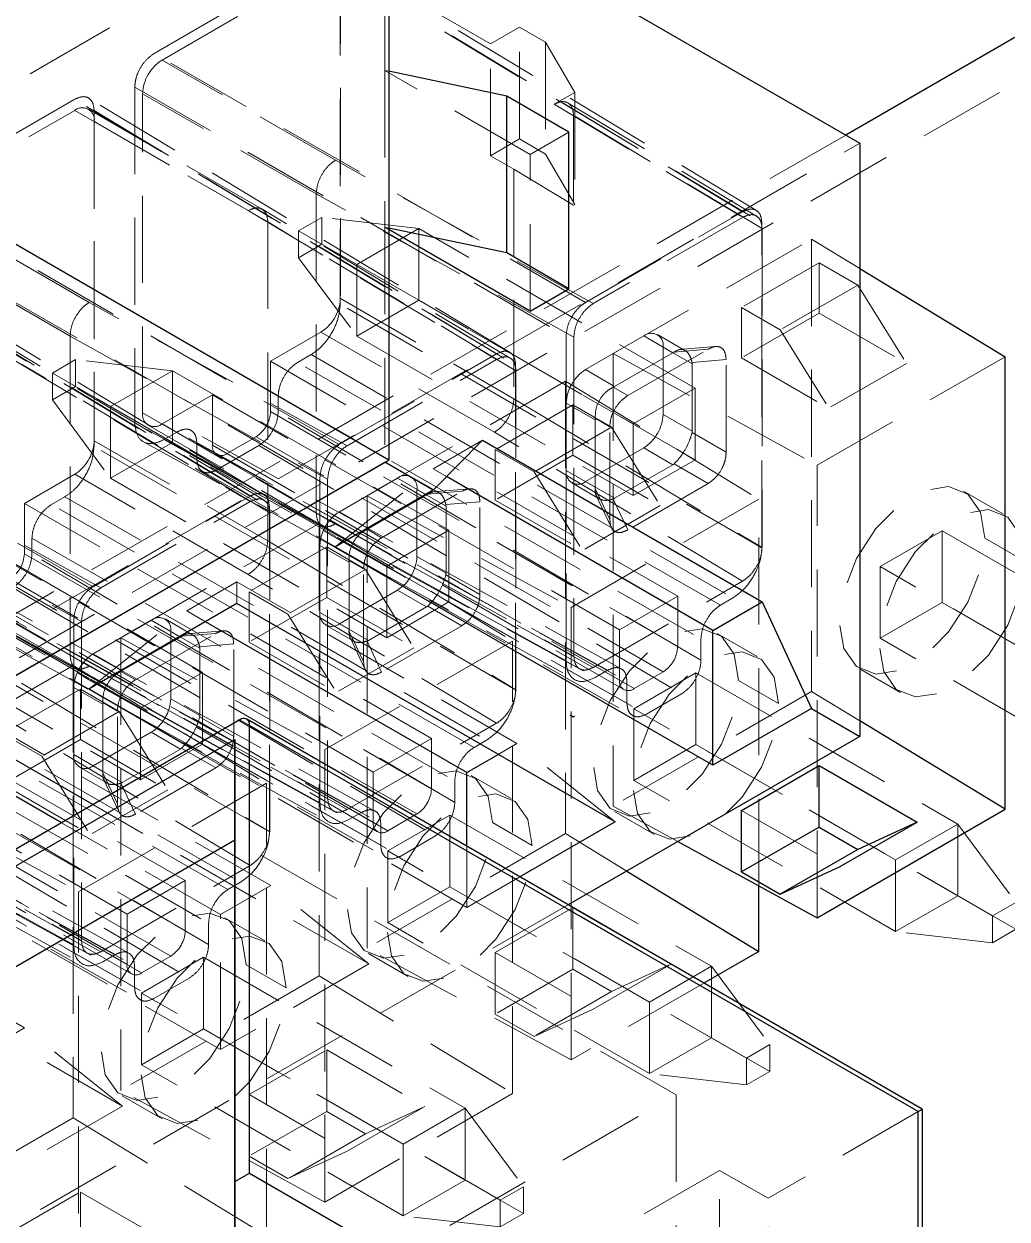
# Model space of a CAD drawing. Header units: millimetres. Extents: x 0 to 841, y 0 to 2287.
# Drawn here: x 606.45 to 620.8, y 270.47 to 287.9 of the extents above; entities that cross this region are included whole.
import ezdxf

# ---------------------------------------------------------------- set-up
doc = ezdxf.new("R2010")
doc.units = ezdxf.units.MM
doc.header["$PDSIZE"] = -1
doc.linetypes.add('HIDDEN', pattern=[1.905, 1.27, -0.635])

msp = doc.modelspace()

# ---------------------------------------------------------------- linework, layer by layer
at = {"color": 7, "linetype": 'Continuous', "lineweight": 25}
for p, q in [((630.005, 292.949), (618.441, 286.282)), ((611.775, 290.197), (611.775, 281.541)), ((611.775, 290.13), (618.647, 286.163)), ((611.775, 281.541), (598.199, 289.379)), ((613.496, 286.85), (611.775, 287.212)), ((613.496, 284.564), (613.496, 286.85)), ((614.404, 286.326), (613.496, 286.85)), ((614.404, 284.039), (614.404, 286.326)), ((618.647, 286.163), (618.647, 277.508)), ((613.496, 284.564), (611.775, 284.925)), ((613.839, 283.713), (611.775, 284.904)), ((614.404, 284.039), (613.496, 284.564)), ((618.647, 284.337), (620.766, 283.046)), ((613.839, 283.713), (614.404, 284.039)), ((620.766, 276.445), (620.766, 283.046)), ((613.14, 281.83), (612.424, 281.1)), ((613.14, 281.83), (617.224, 279.472)), ((596.642, 272.805), (611.717, 281.508)), ((596.7, 272.839), (611.775, 281.541)), ((612.424, 281.1), (611.717, 281.508)), ((616.504, 279.056), (612.619, 281.299)), ((612.424, 281.1), (610.989, 280.271)), ((616.504, 277.087), (610.989, 280.271)), ((609.56, 279.446), (607.397, 278.197)), ((615.076, 276.262), (609.56, 279.446)), ((616.504, 279.056), (617.224, 279.472)), ((617.224, 279.472), (617.94, 277.916)), ((612.912, 276.983), (609.102, 279.182)), ((616.504, 277.087), (616.504, 279.056)), ((608.886, 277.338), (607.397, 278.197)), ((619.559, 272.07), (609.702, 277.76)), ((617.94, 277.916), (616.504, 277.087)), ((617.94, 277.916), (618.647, 277.508)), ((609.602, 277.751), (599.221, 271.758)), ((609.743, 271.137), (609.743, 277.669)), ((619.501, 272.036), (609.743, 277.669)), ((620.766, 276.445), (618.647, 277.736)), ((599.292, 271.554), (609.531, 277.465)), ((609.531, 277.465), (609.531, 271.014)), ((609.531, 275.995), (609.531, 277.465)), ((618.647, 277.508), (614.393, 275.052)), ((607.458, 276.513), (605.968, 277.373)), ((612.912, 276.983), (613.37, 277.247)), ((607, 276.248), (605.51, 277.108)), ((616.921, 276.43), (618.053, 277.083)), ((618.053, 277.083), (619.483, 276.258)), ((618.053, 276.185), (618.053, 277.083)), ((612.912, 275.907), (612.912, 276.983)), ((616.921, 275.532), (616.921, 276.43)), ((618.026, 274.864), (620.766, 276.445)), ((615.076, 276.262), (613.686, 275.46)), ((618.351, 275.605), (619.483, 276.258)), ((619.483, 276.258), (618.619, 275.858)), ((618.053, 276.185), (616.921, 275.532)), ((618.053, 276.185), (618.619, 275.858)), ((609.531, 275.995), (600.565, 270.819)), ((609.531, 270.279), (609.531, 275.995)), ((615.994, 275.976), (618.026, 274.864)), ((618.619, 275.858), (617.487, 275.205)), ((615.247, 275.545), (617.174, 274.372)), ((616.921, 275.532), (617.487, 275.205)), ((617.487, 275.205), (618.351, 275.605)), ((617.174, 274.372), (617.174, 275.33)), ((617.174, 274.372), (616.373, 273.909)), ((619.501, 263.475), (619.501, 272.036)), ((619.56, 263.509), (619.56, 272.068)), ((609.531, 271.014), (609.743, 271.137)), ((609.743, 271.137), (613.137, 269.177)), ((609.531, 271.014), (609.531, 270.279))]:
    msp.add_line(p, q, dxfattribs=at)
at = {"color": 7, "linetype": 'HIDDEN', "lineweight": 18}
for p, q in [((630.586, 292.613), (601.892, 276.068)), ((596.642, 281.46), (611.717, 290.163)), ((596.7, 281.494), (611.775, 290.197)), ((611.717, 287.224), (611.717, 290.163)), ((608.351, 287.472), (610.784, 288.876)), ((608.466, 287.375), (611.068, 288.877)), ((616.936, 285.162), (610.784, 288.876)), ((617.138, 285.18), (610.986, 288.895)), ((613.26, 287.612), (611.068, 288.877)), ((611.068, 288.877), (611.068, 283.934)), ((611.067, 288.713), (611.067, 283.814)), ((611.067, 288.713), (617.218, 284.999)), ((613.26, 287.612), (613.684, 287.857)), ((613.684, 286.224), (613.684, 287.857)), ((613.684, 287.857), (614.063, 287.638)), ((613.26, 285.979), (613.26, 287.612)), ((614.063, 287.638), (614.063, 286.005)), ((614.487, 286.903), (614.063, 287.638)), ((614.645, 283.839), (608.351, 287.472)), ((610.996, 285.914), (608.466, 287.375)), ((613.839, 285.999), (611.717, 287.224)), ((611.717, 287.224), (611.717, 284.937)), ((611.775, 287.212), (611.717, 287.224)), ((608.069, 286.982), (608.069, 282.083)), ((608.069, 286.982), (614.362, 283.349)), ((608.183, 282.22), (608.183, 286.885)), ((610.716, 285.423), (608.183, 286.885)), ((614.188, 286.73), (614.487, 286.903)), ((614.487, 286.903), (614.487, 285.27)), ((607.192, 286.803), (604.759, 285.399)), ((613.344, 283.088), (607.192, 286.803)), ((609.926, 285.198), (607.393, 286.66)), ((613.546, 283.107), (607.394, 286.821)), ((614.188, 286.73), (616.938, 285.081)), ((617.14, 285.1), (614.39, 286.749)), ((604.874, 285.301), (607.193, 286.64)), ((607.193, 286.64), (609.723, 285.18)), ((607.475, 286.639), (607.475, 281.74)), ((607.475, 286.639), (613.626, 282.925)), ((607.476, 286.477), (610.009, 285.015)), ((607.476, 286.477), (607.476, 281.799)), ((614.471, 286.567), (614.471, 285.26)), ((617.221, 284.918), (614.471, 286.567)), ((613.839, 285.999), (614.404, 286.326)), ((618.441, 286.282), (601.31, 276.404)), ((603.571, 277.46), (618.647, 286.163)), ((613.26, 285.979), (613.684, 286.224)), ((614.063, 286.005), (613.684, 286.224)), ((613.601, 285.782), (613.26, 285.979)), ((613.839, 283.713), (613.839, 285.999)), ((614.487, 285.27), (614.063, 286.005)), ((614.758, 283.823), (610.996, 285.914)), ((613.601, 285.782), (613.601, 282.434)), ((614.471, 285.26), (613.601, 285.782)), ((611.052, 281.765), (604.759, 285.399)), ((607.404, 283.841), (604.874, 285.301)), ((610.716, 285.423), (610.716, 280.769)), ((614.475, 283.333), (610.716, 285.423)), ((614.471, 285.26), (614.487, 285.27)), ((609.723, 285.18), (613.346, 283.008)), ((613.548, 283.026), (609.925, 285.198)), ((614.645, 283.839), (616.936, 285.162)), ((616.938, 285.081), (614.758, 283.823)), ((604.476, 284.909), (610.77, 281.276)), ((610.009, 285.015), (610.009, 280.361)), ((613.629, 282.844), (610.009, 285.015)), ((610.459, 284.884), (610.798, 285.08)), ((610.798, 285.08), (610.798, 284.688)), ((612.212, 284.916), (610.798, 285.08)), ((612.212, 284.916), (611.307, 284.394)), ((611.717, 284.937), (611.717, 281.508)), ((611.775, 284.904), (611.717, 284.937)), ((611.775, 284.925), (611.717, 284.937)), ((612.212, 283.871), (612.212, 284.916)), ((616.243, 282.59), (612.212, 284.916)), ((617.218, 284.999), (617.218, 284.998)), ((617.218, 282.631), (617.218, 284.999)), ((617.218, 282.63), (617.218, 284.998)), ((617.221, 284.918), (617.221, 280.264)), ((609.954, 281.033), (603.802, 284.748)), ((607.124, 283.349), (604.591, 284.811)), ((610.459, 284.492), (610.459, 284.884)), ((610.459, 284.884), (611.307, 284.394)), ((615.05, 283.093), (617.944, 284.764)), ((617.944, 284.764), (618.647, 284.337)), ((617.944, 284.764), (617.944, 278.164)), ((609.751, 281.014), (603.6, 284.729)), ((603.882, 284.566), (610.034, 280.851)), ((610.798, 284.688), (610.459, 284.492)), ((612.212, 283.871), (610.798, 284.688)), ((610.459, 284.492), (611.307, 283.349)), ((611.307, 284.394), (615.338, 282.067)), ((611.307, 284.394), (611.307, 283.349)), ((618.053, 284.419), (616.921, 283.766)), ((618.053, 284.419), (618.053, 283.684)), ((618.053, 284.419), (618.619, 284.092)), ((618.619, 284.092), (617.487, 283.439)), ((618.619, 284.092), (619.326, 282.949)), ((611.068, 283.896), (613.601, 282.434)), ((611.307, 283.349), (612.212, 283.871)), ((616.243, 281.545), (612.212, 283.871)), ((611.166, 281.749), (607.404, 283.841)), ((617.218, 280.262), (611.067, 283.814)), ((616.921, 283.766), (616.921, 283.031)), ((616.921, 283.766), (617.487, 283.439)), ((618.053, 283.684), (616.921, 283.031)), ((618.053, 283.684), (619.326, 282.949)), ((607.124, 283.349), (607.124, 278.695)), ((607.124, 283.349), (610.883, 281.26)), ((610.785, 283.406), (610.05, 282.982)), ((613.315, 281.946), (610.785, 283.406)), ((611.307, 283.349), (615.338, 281.022)), ((614.362, 278.613), (614.362, 283.349)), ((615.495, 283.35), (614.646, 282.86)), ((615.919, 283.105), (615.495, 283.35)), ((616.119, 283.125), (615.695, 283.37)), ((617.487, 283.439), (618.194, 282.296)), ((607.46, 279.692), (601.167, 283.325)), ((614.475, 283.333), (614.475, 278.679)), ((615.777, 282.207), (615.777, 283.186)), ((615.777, 283.186), (616.202, 282.942)), ((616.543, 283.195), (616.01, 283.151)), ((606.131, 283.106), (609.754, 280.934)), ((609.956, 280.953), (606.333, 283.125)), ((606.866, 282.81), (607.206, 283.006)), ((607.206, 283.006), (607.206, 282.614)), ((608.62, 282.843), (607.206, 283.006)), ((610.642, 283.079), (610.444, 282.965)), ((610.642, 283.079), (616.794, 279.528)), ((611.052, 281.765), (613.344, 283.088)), ((611.166, 281.749), (613.346, 283.008)), ((615.05, 283.093), (615.05, 276.493)), ((615.05, 283.093), (618.026, 281.464)), ((615.07, 282.615), (615.919, 283.105)), ((615.262, 282.481), (616.434, 283.157)), ((616.434, 283.157), (615.937, 283.116)), ((616.199, 282.965), (616.697, 283.006)), ((616.697, 281.653), (616.697, 283.006)), ((616.921, 283.031), (618.194, 282.296)), ((618.026, 281.464), (620.766, 283.046)), ((600.884, 282.835), (607.178, 279.202)), ((610.037, 280.771), (606.417, 282.941)), ((608.62, 282.843), (607.715, 282.32)), ((608.62, 281.798), (608.62, 282.843)), ((612.651, 280.516), (608.62, 282.843)), ((610.05, 282.982), (615.99, 279.553)), ((610.05, 282.982), (610.05, 282.247)), ((616.613, 279.423), (610.444, 282.965)), ((613.626, 278.189), (613.626, 282.925)), ((613.629, 282.844), (613.629, 278.19)), ((614.646, 282.86), (615.07, 282.615)), ((616.202, 281.962), (616.202, 282.942)), ((619.326, 282.949), (618.194, 282.296)), ((606.866, 282.418), (606.866, 282.81)), ((606.866, 282.81), (607.715, 282.32)), ((614.352, 282.691), (611.458, 281.02)), ((614.352, 282.691), (617.174, 280.972)), ((614.352, 282.691), (614.352, 276.09)), ((607.206, 282.614), (606.866, 282.418)), ((608.62, 281.798), (607.206, 282.614)), ((608.466, 282.067), (609.201, 282.492)), ((609.201, 282.492), (615.141, 279.063)), ((609.201, 282.492), (609.201, 281.757)), ((610.162, 282.475), (610.162, 282.243)), ((610.162, 282.475), (616.33, 278.933)), ((615.049, 282.604), (615.262, 282.481)), ((615.338, 282.067), (616.243, 282.59)), ((616.243, 282.59), (616.243, 281.545)), ((617.218, 280.262), (617.218, 282.63)), ((606.866, 282.418), (607.715, 281.275)), ((607.715, 282.32), (611.745, 279.994)), ((607.715, 282.32), (607.715, 281.275)), ((614.461, 282.345), (613.329, 281.692)), ((613.601, 282.434), (617.221, 280.264)), ((614.787, 282.125), (614.363, 282.37)), ((614.363, 282.37), (614.363, 281.39)), ((614.461, 282.345), (614.461, 281.61)), ((614.461, 282.345), (615.026, 282.019)), ((608.183, 282.231), (610.716, 280.769)), ((610.05, 282.247), (615.99, 278.818)), ((616.33, 278.619), (610.162, 282.243)), ((615, 282.026), (614.786, 282.149)), ((614.787, 281.145), (614.787, 282.125)), ((616.202, 281.962), (615.777, 282.207)), ((614.362, 278.613), (608.069, 282.083)), ((608.266, 282.048), (610.799, 280.586)), ((610.996, 280.607), (608.466, 282.067)), ((608.493, 281.838), (608.691, 281.952)), ((614.968, 278.473), (608.691, 281.952)), ((615.166, 278.494), (608.889, 281.973)), ((616.938, 279.774), (613.315, 281.946)), ((615.026, 282.019), (613.895, 281.366)), ((615, 280.673), (615, 282.026)), ((615.026, 282.019), (615.734, 280.876)), ((615.338, 281.022), (615.338, 282.067)), ((607.476, 281.823), (610.009, 280.361)), ((607.715, 281.275), (608.62, 281.798)), ((608.196, 281.806), (614.489, 278.337)), ((608.493, 281.838), (614.786, 278.368)), ((612.651, 279.471), (608.62, 281.798)), ((608.974, 281.789), (608.974, 281.557)), ((608.974, 281.789), (615.25, 278.31)), ((609.838, 281.88), (609.413, 281.635)), ((615.777, 278.451), (609.838, 281.88)), ((612.42, 281.414), (613.14, 281.83)), ((616.697, 281.653), (616.199, 281.94)), ((607.574, 279.676), (603.812, 281.767)), ((613.626, 278.189), (607.475, 281.74)), ((609.201, 281.757), (615.141, 278.328)), ((609.256, 281.394), (609.879, 281.753)), ((609.263, 281.62), (615.203, 278.191)), ((615.353, 278.206), (609.413, 281.635)), ((609.879, 281.753), (616.047, 278.13)), ((613.329, 281.692), (613.329, 280.957)), ((613.329, 281.692), (613.895, 281.366)), ((614.461, 281.61), (613.329, 280.957)), ((614.461, 281.61), (615.734, 280.876)), ((614.646, 281.227), (615.495, 281.717)), ((615.495, 281.717), (615.919, 281.472)), ((615.25, 277.996), (608.974, 281.557)), ((615.919, 281.472), (615.07, 280.982)), ((615.338, 281.022), (616.243, 281.545)), ((615.937, 281.485), (616.434, 281.198)), ((618.026, 274.864), (618.026, 281.464)), ((603.532, 281.276), (607.291, 279.186)), ((607.193, 281.333), (606.458, 280.908)), ((609.723, 279.872), (607.193, 281.333)), ((607.715, 281.275), (611.745, 278.948)), ((609.057, 281.374), (615.334, 277.813)), ((609.256, 281.394), (615.533, 277.833)), ((610.77, 276.54), (610.77, 281.276)), ((610.883, 281.26), (610.883, 276.605)), ((610.989, 280.271), (612.42, 281.414)), ((611.902, 281.276), (611.054, 280.786)), ((612.327, 281.031), (611.902, 281.276)), ((612.527, 281.051), (612.102, 281.296)), ((612.619, 281.299), (612.42, 281.414)), ((613.895, 281.366), (614.602, 280.222)), ((614.363, 281.39), (614.787, 281.145)), ((611.67, 280.407), (612.842, 281.084)), ((612.185, 280.133), (612.185, 281.113)), ((612.185, 281.113), (612.61, 280.868)), ((612.842, 281.084), (612.345, 281.043)), ((612.951, 281.122), (612.418, 281.078)), ((614.446, 281.207), (614.87, 280.962)), ((615.07, 280.982), (614.646, 281.227)), ((614.786, 281.124), (615, 280.673)), ((616.434, 281.198), (615.262, 280.521)), ((620.743, 280.749), (620.161, 281.085)), ((606.458, 280.908), (612.397, 277.479)), ((606.458, 280.908), (606.458, 280.173)), ((607.05, 281.005), (606.852, 280.891)), ((607.05, 281.005), (613.202, 277.454)), ((607.46, 279.692), (609.751, 281.014)), ((607.574, 279.676), (609.754, 280.934)), ((611.458, 281.02), (611.458, 274.419)), ((611.458, 281.02), (614.434, 279.391)), ((611.478, 280.541), (612.327, 281.031)), ((612.607, 280.891), (613.105, 280.932)), ((613.105, 279.579), (613.105, 280.932)), ((613.329, 280.957), (614.602, 280.222)), ((617.174, 280.972), (614.434, 279.391)), ((614.793, 281.043), (615.021, 280.559)), ((615.262, 280.521), (615.049, 280.972)), ((617.174, 275.33), (617.174, 280.972)), ((609.058, 278.442), (605.028, 280.769)), ((613.021, 277.349), (606.852, 280.891)), ((610.034, 276.115), (610.034, 280.851)), ((610.037, 280.771), (610.037, 276.116)), ((610.716, 280.769), (614.475, 278.679)), ((611.054, 280.786), (611.478, 280.541)), ((612.61, 279.888), (612.61, 280.868)), ((615.734, 280.876), (614.602, 280.222)), ((610.76, 280.617), (607.866, 278.946)), ((610.76, 280.617), (613.582, 278.899)), ((610.76, 280.617), (610.76, 274.016)), ((610.798, 280.586), (614.56, 278.495)), ((614.758, 278.516), (610.996, 280.607)), ((605.609, 280.418), (611.549, 276.989)), ((606.569, 280.401), (606.569, 280.169)), ((606.569, 280.401), (612.738, 276.859)), ((611.457, 280.53), (611.67, 280.407)), ((611.745, 279.994), (612.651, 280.516)), ((612.651, 280.516), (612.651, 279.471)), ((619.849, 280.508), (618.944, 279.985)), ((619.849, 280.508), (623.667, 278.304)), ((619.849, 279.463), (619.849, 280.508)), ((621.053, 280.063), (620.471, 280.399)), ((604.123, 280.247), (608.153, 277.92)), ((610.869, 280.272), (609.737, 279.618)), ((610.009, 280.361), (613.629, 278.19)), ((611.195, 280.051), (610.771, 280.296)), ((610.771, 280.296), (610.771, 279.317)), ((610.869, 280.272), (610.869, 279.537)), ((610.869, 280.272), (611.434, 279.945)), ((604.591, 280.157), (607.124, 278.695)), ((606.458, 280.173), (612.397, 276.744)), ((612.738, 276.546), (606.569, 280.169)), ((611.407, 279.952), (611.194, 280.075)), ((611.195, 279.072), (611.195, 280.051)), ((612.61, 279.888), (612.185, 280.133)), ((610.77, 276.54), (604.476, 280.009)), ((604.674, 279.974), (607.207, 278.512)), ((607.404, 278.533), (604.874, 279.994)), ((611.376, 276.399), (605.099, 279.879)), ((611.573, 276.42), (605.297, 279.9)), ((613.346, 277.7), (609.723, 279.872)), ((611.434, 279.945), (610.303, 279.292)), ((611.407, 278.599), (611.407, 279.952)), ((611.434, 279.945), (612.141, 278.802)), ((611.745, 278.948), (611.745, 279.994)), ((613.105, 279.579), (612.607, 279.866)), ((618.944, 279.985), (618.944, 278.94)), ((622.762, 277.781), (618.944, 279.985)), ((604.604, 279.733), (610.897, 276.263)), ((604.901, 279.764), (611.194, 276.295)), ((609.058, 277.397), (605.028, 279.724)), ((605.382, 279.715), (611.658, 276.236)), ((605.609, 279.683), (611.549, 276.255)), ((612.185, 276.377), (606.246, 279.806)), ((606.287, 279.679), (612.455, 276.056)), ((608.828, 279.341), (609.56, 279.764)), ((609.56, 279.446), (609.56, 279.764)), ((613.645, 277.406), (609.56, 279.764)), ((614.758, 278.516), (616.938, 279.774)), ((610.034, 276.115), (603.882, 279.666)), ((605.671, 279.546), (611.611, 276.117)), ((611.761, 276.132), (605.821, 279.561)), ((609.737, 279.618), (609.737, 278.884)), ((609.737, 279.618), (610.303, 279.292)), ((610.869, 279.537), (609.737, 278.884)), ((610.869, 279.537), (612.141, 278.802)), ((611.054, 279.153), (611.902, 279.643)), ((611.902, 279.643), (612.327, 279.398)), ((615.99, 279.553), (615.141, 279.063)), ((615.99, 278.818), (615.99, 279.553)), ((616.794, 279.528), (616.613, 279.423)), ((611.658, 275.923), (605.382, 279.484)), ((607.397, 278.197), (608.828, 279.341)), ((609.102, 279.182), (608.828, 279.341)), ((612.327, 279.398), (611.478, 278.908)), ((611.745, 278.948), (612.651, 279.471)), ((612.345, 279.411), (612.842, 279.124)), ((614.434, 272.79), (614.434, 279.391)), ((619.849, 279.463), (618.944, 278.94)), ((619.849, 279.463), (623.667, 277.258)), ((604.123, 279.201), (608.153, 276.875)), ((605.465, 279.3), (611.742, 275.739)), ((605.664, 279.32), (611.941, 275.759)), ((607.178, 274.466), (607.178, 279.202)), ((607.291, 279.186), (607.291, 274.532)), ((608.31, 279.202), (607.462, 278.713)), ((608.735, 278.958), (608.31, 279.202)), ((608.935, 278.977), (608.51, 279.222)), ((610.303, 279.292), (611.01, 278.149)), ((610.771, 279.317), (611.195, 279.072)), ((611.478, 278.908), (611.054, 279.153)), ((608.078, 278.334), (609.25, 279.01)), ((608.593, 278.059), (608.593, 279.039)), ((608.593, 279.039), (609.017, 278.794)), ((609.25, 279.01), (608.752, 278.969)), ((609.359, 279.048), (608.826, 279.004)), ((610.854, 279.133), (611.278, 278.888)), ((611.194, 279.05), (611.407, 278.599)), ((612.842, 279.124), (611.67, 278.448)), ((615.141, 278.328), (615.141, 279.063)), ((617.15, 278.676), (616.568, 279.012)), ((602.866, 278.835), (608.805, 275.406)), ((609.428, 275.275), (603.26, 278.817)), ((603.458, 278.932), (609.61, 275.38)), ((607.866, 278.946), (607.866, 272.345)), ((607.866, 278.946), (610.842, 277.317)), ((607.886, 278.468), (608.735, 278.958)), ((609.015, 278.817), (609.512, 278.858)), ((609.512, 277.505), (609.512, 278.858)), ((609.737, 278.884), (611.01, 278.149)), ((613.582, 278.899), (610.842, 277.317)), ((611.201, 278.969), (611.429, 278.486)), ((611.67, 278.448), (611.457, 278.899)), ((613.582, 272.298), (613.582, 278.899)), ((616.33, 278.619), (616.33, 278.933)), ((622.762, 276.736), (618.944, 278.94)), ((607.124, 278.695), (610.883, 276.605)), ((607.462, 278.713), (607.886, 278.468)), ((609.017, 277.814), (609.017, 278.794)), ((612.141, 278.802), (611.01, 278.149)), ((607.168, 278.543), (604.274, 276.872)), ((607.168, 278.543), (609.99, 276.825)), ((607.168, 278.543), (607.168, 271.943)), ((607.206, 278.512), (610.968, 276.421)), ((611.166, 276.442), (607.404, 278.533)), ((607.865, 278.457), (608.078, 278.334)), ((614.786, 278.368), (614.968, 278.473)), ((618.661, 278.487), (619.243, 278.151)), ((602.017, 278.345), (607.957, 274.916)), ((602.977, 278.327), (609.146, 274.786)), ((606.417, 278.287), (610.037, 276.116)), ((608.153, 277.92), (609.058, 278.442)), ((609.058, 278.442), (609.058, 277.397)), ((615.25, 277.996), (615.25, 278.31)), ((616.257, 278.434), (615.352, 277.912)), ((615.353, 278.206), (615.777, 278.451)), ((616.257, 278.434), (620.075, 276.23)), ((616.257, 277.389), (616.257, 278.434)), ((617.461, 277.989), (616.879, 278.325)), ((607.277, 278.198), (606.145, 277.545)), ((607.603, 277.978), (607.179, 278.223)), ((607.179, 278.223), (607.179, 277.243)), ((607.277, 278.198), (607.277, 277.463)), ((607.277, 278.198), (607.842, 277.871)), ((617.944, 278.164), (615.05, 276.493)), ((615.533, 277.833), (616.047, 278.13)), ((618.647, 277.736), (617.944, 278.164)), ((607.178, 274.466), (600.884, 277.936)), ((602.866, 278.1), (608.805, 274.671)), ((609.146, 274.472), (602.977, 278.096)), ((607.815, 277.879), (607.602, 278.002)), ((607.603, 276.998), (607.603, 277.978)), ((609.017, 277.814), (608.593, 278.059)), ((607.783, 274.326), (601.507, 277.805)), ((607.981, 274.347), (601.705, 277.826)), ((609.754, 275.626), (606.131, 277.798)), ((607.842, 277.871), (606.711, 277.218)), ((607.815, 276.526), (607.815, 277.879)), ((607.842, 277.871), (608.549, 276.728)), ((608.153, 276.875), (608.153, 277.92)), ((609.512, 277.505), (609.015, 277.792)), ((615.352, 277.912), (615.352, 276.867)), ((619.17, 275.707), (615.352, 277.912)), ((601.012, 277.659), (607.305, 274.189)), ((601.309, 277.691), (607.602, 274.221)), ((601.789, 277.642), (608.066, 274.162)), ((602.017, 277.61), (607.957, 274.181)), ((608.593, 274.303), (602.654, 277.732)), ((602.695, 277.606), (608.863, 273.982)), ((610.053, 275.332), (605.968, 277.69)), ((609.602, 277.751), (619.501, 272.036)), ((611.166, 276.442), (613.346, 277.7)), ((608.066, 273.849), (601.789, 277.41)), ((602.079, 277.472), (608.019, 274.044)), ((608.169, 274.058), (602.229, 277.487)), ((606.145, 277.545), (606.711, 277.218)), ((607.277, 277.463), (606.145, 276.81)), ((607.277, 277.463), (608.549, 276.728)), ((607.462, 277.08), (608.31, 277.569)), ((608.31, 277.569), (608.735, 277.324)), ((612.397, 277.479), (611.549, 276.989)), ((612.397, 276.744), (612.397, 277.479)), ((613.202, 277.454), (613.021, 277.349)), ((602.072, 277.247), (608.349, 273.686)), ((607.179, 277.243), (607.603, 276.998)), ((608.735, 277.324), (607.886, 276.835)), ((608.153, 276.875), (609.058, 277.397)), ((608.752, 277.338), (609.25, 277.05)), ((612.912, 275.013), (608.886, 277.338)), ((610.842, 270.716), (610.842, 277.317)), ((613.37, 277.247), (613.645, 277.406)), ((615.076, 276.262), (613.645, 277.406)), ((616.257, 277.389), (615.352, 276.867)), ((616.257, 277.389), (620.075, 275.185)), ((601.873, 277.226), (608.15, 273.665)), ((606.711, 277.218), (607.418, 276.075)), ((607.262, 277.06), (607.686, 276.815)), ((607.886, 276.835), (607.462, 277.08)), ((607.602, 276.977), (607.815, 276.526)), ((607.609, 276.896), (607.837, 276.412)), ((609.25, 277.05), (608.078, 276.374)), ((611.549, 276.255), (611.549, 276.989)), ((613.558, 276.602), (612.976, 276.938)), ((604.274, 276.872), (607.25, 275.243)), ((606.145, 276.81), (607.418, 276.075)), ((607.25, 275.243), (609.99, 276.825)), ((608.549, 276.728), (607.418, 276.075)), ((608.078, 276.374), (607.865, 276.825)), ((609.99, 270.224), (609.99, 276.825)), ((612.738, 276.546), (612.738, 276.859)), ((619.17, 274.662), (615.352, 276.867)), ((603.532, 276.621), (607.291, 274.532)), ((603.614, 276.439), (607.376, 274.347)), ((607.574, 274.368), (603.812, 276.46)), ((611.484, 274.189), (607.458, 276.513)), ((611.194, 276.295), (611.376, 276.399)), ((611.761, 276.132), (612.185, 276.377)), ((615.05, 276.493), (615.994, 275.976)), ((615.069, 276.414), (615.651, 276.078)), ((616.921, 276.43), (618.351, 275.605)), ((609.32, 274.909), (607, 276.248)), ((611.658, 275.923), (611.658, 276.236)), ((612.665, 276.361), (611.76, 275.838)), ((612.665, 276.361), (616.483, 274.156)), ((612.665, 275.315), (612.665, 276.361)), ((613.869, 275.915), (613.287, 276.251)), ((620.075, 276.23), (619.17, 275.707)), ((620.075, 275.185), (620.075, 276.23)), ((620.075, 276.23), (620.924, 275.087)), ((614.352, 276.09), (611.458, 274.419)), ((611.941, 275.759), (612.455, 276.056)), ((614.352, 276.09), (615.247, 275.545)), ((615.966, 272.28), (609.531, 275.995)), ((612.912, 275.013), (612.912, 275.907)), ((611.76, 275.838), (611.76, 274.793)), ((615.578, 273.634), (611.76, 275.838)), ((620.584, 274.891), (619.17, 275.707)), ((619.17, 275.707), (619.17, 274.662)), ((606.461, 273.258), (602.376, 275.616)), ((607.574, 274.368), (609.754, 275.626)), ((608.805, 275.406), (607.957, 274.916)), ((608.805, 274.671), (608.805, 275.406)), ((609.32, 274.909), (610.053, 275.332)), ((609.61, 275.38), (609.428, 275.275)), ((611.484, 274.189), (610.053, 275.332)), ((613.686, 275.46), (612.912, 275.013)), ((609.32, 272.94), (605.294, 275.264)), ((607.25, 268.643), (607.25, 275.243)), ((612.665, 275.315), (611.76, 274.793)), ((612.665, 275.315), (616.483, 273.111)), ((619.17, 274.662), (620.075, 275.185)), ((620.075, 275.185), (620.924, 274.695)), ((614.393, 275.052), (603.571, 268.805)), ((613.329, 274.356), (614.461, 275.01)), ((614.461, 275.01), (615.891, 274.184)), ((614.461, 274.111), (614.461, 275.01)), ((620.584, 274.891), (620.924, 275.087)), ((607.957, 274.181), (607.957, 274.916)), ((609.32, 272.94), (609.32, 274.909)), ((609.966, 274.528), (609.384, 274.864)), ((620.584, 274.499), (620.584, 274.891)), ((609.146, 274.472), (609.146, 274.786)), ((615.578, 272.589), (611.76, 274.793)), ((620.584, 274.499), (619.17, 274.662)), ((620.924, 274.695), (620.584, 274.499)), ((607.892, 272.115), (603.866, 274.439)), ((607.602, 274.221), (607.783, 274.326)), ((609.073, 274.287), (608.168, 273.764)), ((608.169, 274.058), (608.593, 274.303)), ((609.073, 274.287), (612.891, 272.083)), ((609.073, 273.242), (609.073, 274.287)), ((614.434, 272.79), (611.458, 274.419)), ((611.477, 274.34), (612.058, 274.004)), ((613.329, 274.356), (614.759, 273.531)), ((613.329, 273.458), (613.329, 274.356)), ((608.066, 273.849), (608.066, 274.162)), ((611.484, 274.189), (609.32, 272.94)), ((610.277, 273.842), (609.695, 274.178)), ((614.461, 274.111), (613.329, 273.458)), ((614.461, 274.111), (615.026, 273.785)), ((614.759, 273.531), (615.891, 274.184)), ((615.891, 274.184), (615.026, 273.785)), ((616.483, 274.156), (615.578, 273.634)), ((616.483, 273.111), (616.483, 274.156)), ((616.483, 274.156), (617.332, 273.013)), ((610.76, 274.016), (607.866, 272.345)), ((608.349, 273.686), (608.863, 273.982)), ((610.76, 274.016), (613.582, 272.298)), ((608.168, 273.764), (608.168, 272.719)), ((611.986, 271.56), (608.168, 273.764)), ((615.026, 273.785), (613.895, 273.132)), ((616.373, 273.909), (614.434, 272.79)), ((616.992, 272.817), (615.578, 273.634)), ((615.578, 273.634), (615.578, 272.589)), ((613.329, 273.458), (613.895, 273.132)), ((613.895, 273.132), (614.759, 273.531)), ((605.728, 272.835), (606.461, 273.258)), ((607.892, 272.115), (606.461, 273.258)), ((609.073, 273.242), (608.168, 272.719)), ((609.073, 273.242), (612.891, 271.037)), ((615.578, 272.589), (616.483, 273.111)), ((616.483, 273.111), (617.332, 272.621)), ((609.737, 272.283), (610.869, 272.936)), ((610.869, 272.936), (612.299, 272.11)), ((610.869, 272.038), (610.869, 272.936)), ((616.992, 272.817), (617.332, 273.013)), ((617.332, 273.013), (617.332, 272.621)), ((611.986, 270.515), (608.168, 272.719)), ((616.992, 272.425), (616.992, 272.817)), ((616.992, 272.425), (615.578, 272.589)), ((617.332, 272.621), (616.992, 272.425)), ((610.842, 270.716), (607.866, 272.345)), ((607.884, 272.266), (608.466, 271.93)), ((609.737, 272.283), (611.167, 271.457)), ((609.737, 271.385), (609.737, 272.283)), ((613.582, 272.298), (610.842, 270.716)), ((611.015, 269.423), (615.966, 272.28)), ((615.966, 272.28), (615.966, 264.932)), ((607.892, 272.115), (605.728, 270.866)), ((610.869, 272.038), (609.737, 271.385)), ((610.869, 272.038), (611.434, 271.711)), ((611.167, 271.457), (612.299, 272.11)), ((612.299, 272.11), (611.434, 271.711)), ((612.891, 272.083), (611.986, 271.56)), ((612.891, 271.037), (612.891, 272.083)), ((612.891, 272.083), (613.74, 270.94)), ((619.501, 272.036), (617.309, 270.77)), ((619.501, 272.036), (619.501, 262.727)), ((607.168, 271.943), (604.274, 270.272)), ((607.168, 271.943), (609.99, 270.224)), ((611.434, 271.711), (610.303, 271.058)), ((613.4, 270.744), (611.986, 271.56)), ((611.986, 271.56), (611.986, 270.515)), ((609.737, 271.385), (610.303, 271.058)), ((610.303, 271.058), (611.167, 271.457)), ((616.602, 271.178), (614.198, 269.791)), ((616.602, 271.178), (617.309, 270.77)), ((616.602, 261.87), (616.602, 271.178)), ((611.986, 270.515), (612.891, 271.037)), ((612.891, 271.037), (613.74, 270.548)), ((606.145, 270.209), (607.277, 270.862)), ((607.277, 270.862), (608.706, 270.037)), ((607.277, 269.964), (607.277, 270.862)), ((613.4, 270.744), (613.74, 270.94)), ((613.74, 270.94), (613.74, 270.548)), ((613.4, 270.352), (613.4, 270.744)), ((617.309, 261.462), (617.309, 270.77)), ((613.4, 270.352), (611.986, 270.515)), ((613.74, 270.548), (613.4, 270.352))]:
    msp.add_line(p, q, dxfattribs=at)
at = {"color": 7, "linetype": 'Continuous'}
for q in [(614.422, 277.819), (614.485, 277.807)]:
    msp.add_line((614.464, 277.795), q, dxfattribs=at)
at = {"color": 7, "linetype": 'HIDDEN', "lineweight": 18, "flags": 128}
for points in [[(620.471, 280.399), (620.407, 280.781), (620.223, 281.043), (619.941, 281.153), (619.595, 281.099), (619.226, 280.886), (618.88, 280.541), (618.598, 280.105), (618.414, 279.63), (618.35, 279.174), (618.414, 278.792), (618.598, 278.53), (618.88, 278.419), (619.226, 278.474), (619.595, 278.686), (619.941, 279.032), (620.223, 279.468), (620.407, 279.943), (620.471, 280.399)], [(621.053, 280.063), (620.989, 280.445), (620.805, 280.707), (620.523, 280.817), (620.177, 280.763), (619.808, 280.55), (619.462, 280.205), (619.18, 279.769), (618.996, 279.294), (618.932, 278.838), (618.996, 278.456), (619.18, 278.194), (619.462, 278.084), (619.808, 278.138), (620.177, 278.351), (620.523, 278.696), (620.805, 279.132), (620.989, 279.607), (621.053, 280.063)], [(616.879, 278.325), (616.815, 278.707), (616.631, 278.969), (616.349, 279.08), (616.003, 279.025), (615.634, 278.813), (615.288, 278.467), (615.006, 278.031), (614.822, 277.556), (614.758, 277.1), (614.822, 276.718), (615.006, 276.456), (615.288, 276.346), (615.634, 276.4), (616.003, 276.613), (616.349, 276.958), (616.631, 277.394), (616.815, 277.869), (616.879, 278.325)], [(617.461, 277.989), (617.397, 278.371), (617.213, 278.633), (616.931, 278.744), (616.585, 278.689), (616.216, 278.477), (615.87, 278.131), (615.588, 277.695), (615.404, 277.22), (615.34, 276.764), (615.404, 276.382), (615.588, 276.12), (615.87, 276.01), (616.216, 276.064), (616.585, 276.277), (616.931, 276.622), (617.213, 277.059), (617.397, 277.533), (617.461, 277.989)], [(613.287, 276.251), (613.223, 276.633), (613.039, 276.895), (612.757, 277.006), (612.411, 276.952), (612.042, 276.739), (611.696, 276.394), (611.414, 275.957), (611.23, 275.483), (611.166, 275.027), (611.23, 274.645), (611.414, 274.383), (611.696, 274.272), (612.042, 274.326), (612.411, 274.539), (612.757, 274.884), (613.039, 275.321), (613.223, 275.795), (613.287, 276.251)], [(613.869, 275.915), (613.805, 276.297), (613.621, 276.559), (613.339, 276.67), (612.993, 276.616), (612.624, 276.403), (612.278, 276.058), (611.996, 275.621), (611.812, 275.147), (611.748, 274.691), (611.812, 274.309), (611.996, 274.047), (612.278, 273.936), (612.624, 273.991), (612.993, 274.203), (613.339, 274.549), (613.621, 274.985), (613.805, 275.46), (613.869, 275.915)], [(609.695, 274.178), (609.631, 274.56), (609.447, 274.822), (609.165, 274.932), (608.819, 274.878), (608.45, 274.665), (608.104, 274.32), (607.822, 273.884), (607.638, 273.409), (607.574, 272.953), (607.638, 272.571), (607.822, 272.309), (608.104, 272.198), (608.45, 272.253), (608.819, 272.465), (609.165, 272.811), (609.447, 273.247), (609.631, 273.722), (609.695, 274.178)], [(610.277, 273.842), (610.213, 274.224), (610.029, 274.486), (609.747, 274.596), (609.4, 274.542), (609.032, 274.329), (608.686, 273.984), (608.404, 273.548), (608.22, 273.073), (608.156, 272.617), (608.22, 272.235), (608.404, 271.973), (608.686, 271.863), (609.032, 271.917), (609.4, 272.13), (609.747, 272.475), (610.029, 272.911), (610.213, 273.386), (610.277, 273.842)]]:
    msp.add_lwpolyline(points, dxfattribs=at)
at = {"color": 7, "linetype": 'HIDDEN', "lineweight": 18}
for centre, radius, start, end in [((608.797, 286.857), 0.615, 122.6055, 177.3945), ((607.304, 286.505), 0.175, 350.786, 129.2033), ((610.465, 283.916), 0.602, 302.1951, 1.5844), ((615.605, 283.214), 0.175, 350.786, 129.2033), ((614.977, 282.342), 0.615, 122.6055, 177.3945), ((608.355, 282.201), 0.173, 173.5469, 309.62), ((609.589, 282.268), 0.461, 302.6055, 357.3945), ((615.163, 282.235), 0.615, 302.6055, 357.3945), ((606.857, 281.854), 0.621, 302.7744, 354.8268), ((609.331, 281.736), 0.131, 170.786, 309.2033), ((612.013, 281.141), 0.175, 350.786, 129.2033), ((614.536, 281.362), 0.175, 170.786, 309.2033), ((611.385, 280.268), 0.615, 122.6055, 177.3945), ((605.997, 280.194), 0.461, 302.6055, 357.3945), ((611.571, 280.161), 0.615, 302.6055, 357.3945), ((608.421, 279.067), 0.175, 350.786, 129.2033), ((610.944, 279.289), 0.175, 170.786, 309.2033), ((615.529, 278.839), 0.461, 302.6055, 357.3945), ((607.793, 278.195), 0.615, 122.6055, 177.3945), ((615.27, 278.307), 0.131, 170.786, 309.2033), ((607.979, 278.087), 0.615, 302.6055, 357.3945), ((607.351, 277.215), 0.175, 170.786, 309.2033), ((611.937, 276.765), 0.461, 302.6055, 357.3945), ((611.678, 276.234), 0.131, 170.786, 309.2033), ((608.345, 274.692), 0.461, 302.6055, 357.3945), ((608.086, 274.16), 0.131, 170.786, 309.2033)]:
    msp.add_arc(centre, radius, start, end, dxfattribs=at)
at = {"color": 7, "linetype": 'Continuous', "lineweight": 25}
msp.add_arc((609.657, 277.683), 0.0873, 350.786, 129.2033, dxfattribs=at)
at = {"color": 7, "linetype": 'HIDDEN', "lineweight": 18}
for points, knots in [([(608.351, 287.472), (608.311, 287.443), (608.228, 287.383), (608.133, 287.24), (608.078, 287.098), (608.072, 287.02), (608.069, 286.982)], [0, 0, 0, 0, 0.270267, 0.562427, 0.78973, 1, 1, 1, 1]), ([(607.192, 286.803), (607.232, 286.82), (607.315, 286.856), (607.41, 286.823), (607.465, 286.745), (607.472, 286.674), (607.475, 286.639)], [0, 0, 0, 0, 0.270267, 0.562427, 0.78973, 1, 1, 1, 1]), ([(614.471, 286.567), (614.466, 286.61), (614.455, 286.701), (614.379, 286.766), (614.284, 286.775), (614.219, 286.745), (614.188, 286.73)], [0, 0, 0, 0, 0.270239, 0.562401, 0.789719, 1, 1, 1, 1]), ([(610.716, 285.423), (610.721, 285.472), (610.731, 285.575), (610.807, 285.729), (610.901, 285.848), (610.965, 285.893), (610.996, 285.914)], [0, 0, 0, 0, 0.270256, 0.562422, 0.789732, 1, 1, 1, 1]), ([(609.723, 285.18), (609.764, 285.197), (609.848, 285.233), (609.944, 285.198), (609.999, 285.12), (610.006, 285.049), (610.009, 285.015)], [0, 0, 0, 0, 0.270267, 0.562437, 0.789741, 1, 1, 1, 1]), ([(617.218, 284.998), (617.213, 285.042), (617.203, 285.132), (617.127, 285.198), (617.031, 285.206), (616.967, 285.176), (616.936, 285.162)], [0, 0, 0, 0, 0.270267, 0.562427, 0.78973, 1, 1, 1, 1]), ([(616.938, 285.081), (616.978, 285.099), (617.061, 285.135), (617.156, 285.101), (617.211, 285.023), (617.218, 284.952), (617.221, 284.918)], [0, 0, 0, 0, 0.270283, 0.562458, 0.789754, 1, 1, 1, 1]), ([(607.124, 283.349), (607.129, 283.399), (607.139, 283.501), (607.215, 283.655), (607.309, 283.774), (607.373, 283.819), (607.404, 283.841)], [0, 0, 0, 0, 0.2702558, 0.5624222, 0.789732, 1, 1, 1, 1]), ([(611.067, 283.814), (611.059, 283.74), (611.044, 283.587), (610.929, 283.356), (610.786, 283.178), (610.689, 283.111), (610.642, 283.079)], [0, 0, 0, 0, 0.2702672, 0.5624267, 0.7897297, 1, 1, 1, 1]), ([(614.362, 283.349), (614.367, 283.398), (614.377, 283.501), (614.454, 283.654), (614.549, 283.773), (614.613, 283.818), (614.645, 283.839)], [0, 0, 0, 0, 0.270267, 0.562427, 0.78973, 1, 1, 1, 1]), ([(614.475, 283.333), (614.48, 283.382), (614.491, 283.485), (614.567, 283.638), (614.663, 283.757), (614.727, 283.802), (614.758, 283.823)], [0, 0, 0, 0, 0.270239, 0.562401, 0.789719, 1, 1, 1, 1]), ([(616.697, 283.006), (616.692, 283.048), (616.684, 283.132), (616.614, 283.195), (616.525, 283.201), (616.464, 283.172), (616.434, 283.157)], [0, 0, 0, 0, 0.27618, 0.560365, 0.783534, 1, 1, 1, 1]), ([(613.626, 282.925), (613.621, 282.968), (613.611, 283.058), (613.535, 283.124), (613.439, 283.133), (613.375, 283.103), (613.344, 283.088)], [0, 0, 0, 0, 0.270267, 0.562427, 0.78973, 1, 1, 1, 1]), ([(613.346, 283.008), (613.386, 283.025), (613.469, 283.061), (613.564, 283.028), (613.619, 282.95), (613.626, 282.879), (613.629, 282.844)], [0, 0, 0, 0, 0.270283, 0.562458, 0.789754, 1, 1, 1, 1]), ([(615.937, 283.116), (615.934, 283.114), (615.928, 283.11), (615.922, 283.107), (615.919, 283.105)], [0, 0, 0, 0, 0.561715, 1, 1, 1, 1]), ([(615.937, 283.116), (615.967, 283.133), (616.031, 283.167), (616.114, 283.137), (616.172, 283.065), (616.19, 282.997), (616.199, 282.965)], [0, 0, 0, 0, 0.272886, 0.561633, 0.787045, 1, 1, 1, 1]), ([(610.444, 282.965), (610.404, 282.936), (610.321, 282.876), (610.226, 282.733), (610.171, 282.591), (610.165, 282.512), (610.162, 282.475)], [0, 0, 0, 0, 0.270262, 0.562424, 0.789729, 1, 1, 1, 1]), ([(616.202, 282.942), (616.202, 282.946), (616.201, 282.953), (616.2, 282.961), (616.199, 282.965)], [0, 0, 0, 0, 0.558068, 1, 1, 1, 1]), ([(614.786, 282.149), (614.788, 282.198), (614.79, 282.299), (614.857, 282.44), (614.949, 282.546), (615.016, 282.585), (615.049, 282.604)], [0, 0, 0, 0, 0.272886, 0.561633, 0.787045, 1, 1, 1, 1]), ([(615.262, 282.481), (615.224, 282.454), (615.146, 282.399), (615.057, 282.267), (615.008, 282.135), (615.002, 282.062), (615, 282.026)], [0, 0, 0, 0, 0.27618, 0.560365, 0.783534, 1, 1, 1, 1]), ([(615.07, 282.615), (615.067, 282.613), (615.06, 282.609), (615.052, 282.606), (615.049, 282.604)], [0, 0, 0, 0, 0.558068, 1, 1, 1, 1]), ([(613.601, 282.434), (613.596, 282.385), (613.585, 282.283), (613.508, 282.13), (613.412, 282.011), (613.347, 281.967), (613.315, 281.946)], [0, 0, 0, 0, 0.270256, 0.562422, 0.789732, 1, 1, 1, 1]), ([(610.162, 282.243), (610.157, 282.194), (610.146, 282.092), (610.07, 281.938), (609.975, 281.819), (609.91, 281.774), (609.879, 281.753)], [0, 0, 0, 0, 0.270257, 0.562423, 0.789733, 1, 1, 1, 1]), ([(614.786, 282.149), (614.787, 282.144), (614.787, 282.136), (614.787, 282.129), (614.787, 282.125)], [0, 0, 0, 0, 0.561715, 1, 1, 1, 1]), ([(608.069, 282.083), (608.076, 282.018), (608.092, 281.882), (608.206, 281.784), (608.349, 281.771), (608.446, 281.816), (608.493, 281.838)], [0, 0, 0, 0, 0.270267, 0.562427, 0.78973, 1, 1, 1, 1]), ([(608.691, 281.952), (608.731, 281.97), (608.814, 282.006), (608.909, 281.972), (608.964, 281.894), (608.971, 281.823), (608.974, 281.789)], [0, 0, 0, 0, 0.270262, 0.562424, 0.789729, 1, 1, 1, 1]), ([(616.199, 281.94), (616.2, 281.944), (616.201, 281.951), (616.202, 281.958), (616.202, 281.962)], [0, 0, 0, 0, 0.561715, 1, 1, 1, 1]), ([(616.199, 281.94), (616.187, 281.897), (616.162, 281.809), (616.089, 281.672), (616.01, 281.558), (615.961, 281.509), (615.937, 281.485)], [0, 0, 0, 0, 0.272886, 0.561633, 0.787045, 1, 1, 1, 1]), ([(607.475, 281.74), (607.467, 281.666), (607.452, 281.513), (607.337, 281.282), (607.194, 281.104), (607.097, 281.037), (607.05, 281.005)], [0, 0, 0, 0, 0.2702672, 0.5624267, 0.7897297, 1, 1, 1, 1]), ([(610.77, 281.276), (610.775, 281.325), (610.785, 281.427), (610.862, 281.581), (610.957, 281.699), (611.021, 281.744), (611.052, 281.765)], [0, 0, 0, 0, 0.270267, 0.562427, 0.78973, 1, 1, 1, 1]), ([(610.883, 281.26), (610.888, 281.309), (610.899, 281.411), (610.975, 281.565), (611.07, 281.683), (611.135, 281.728), (611.166, 281.749)], [0, 0, 0, 0, 0.270239, 0.562401, 0.789719, 1, 1, 1, 1]), ([(616.434, 281.198), (616.472, 281.225), (616.55, 281.28), (616.639, 281.412), (616.689, 281.543), (616.694, 281.617), (616.697, 281.653)], [0, 0, 0, 0, 0.27618, 0.560365, 0.783534, 1, 1, 1, 1]), ([(608.974, 281.557), (608.979, 281.514), (608.989, 281.423), (609.065, 281.358), (609.161, 281.349), (609.225, 281.379), (609.256, 281.394)], [0, 0, 0, 0, 0.2702567, 0.5624233, 0.7897326, 1, 1, 1, 1]), ([(615.919, 281.472), (615.922, 281.474), (615.929, 281.478), (615.934, 281.483), (615.937, 281.485)], [0, 0, 0, 0, 0.558068, 1, 1, 1, 1]), ([(612.345, 281.043), (612.375, 281.059), (612.439, 281.093), (612.522, 281.063), (612.58, 280.991), (612.598, 280.924), (612.607, 280.891)], [0, 0, 0, 0, 0.2728862, 0.5616327, 0.7870446, 1, 1, 1, 1]), ([(613.105, 280.932), (613.1, 280.974), (613.092, 281.059), (613.022, 281.121), (612.933, 281.127), (612.872, 281.098), (612.842, 281.084)], [0, 0, 0, 0, 0.27618, 0.560365, 0.783534, 1, 1, 1, 1]), ([(614.787, 281.145), (614.787, 281.141), (614.787, 281.134), (614.787, 281.127), (614.786, 281.124)], [0, 0, 0, 0, 0.5580676, 1, 1, 1, 1]), ([(614.786, 281.124), (614.788, 281.089), (614.79, 281.017), (614.857, 280.961), (614.949, 280.946), (615.016, 280.964), (615.049, 280.972)], [0, 0, 0, 0, 0.272886, 0.561633, 0.787045, 1, 1, 1, 1]), ([(610.034, 280.851), (610.029, 280.894), (610.019, 280.985), (609.942, 281.05), (609.847, 281.059), (609.783, 281.029), (609.751, 281.014)], [0, 0, 0, 0, 0.270267, 0.562427, 0.78973, 1, 1, 1, 1]), ([(609.754, 280.934), (609.794, 280.951), (609.877, 280.988), (609.972, 280.954), (610.027, 280.876), (610.034, 280.805), (610.037, 280.771)], [0, 0, 0, 0, 0.2702833, 0.5624581, 0.7897543, 1, 1, 1, 1]), ([(612.345, 281.043), (612.341, 281.041), (612.336, 281.037), (612.33, 281.033), (612.327, 281.031)], [0, 0, 0, 0, 0.561715, 1, 1, 1, 1]), ([(615.049, 280.972), (615.053, 280.974), (615.061, 280.977), (615.067, 280.98), (615.07, 280.982)], [0, 0, 0, 0, 0.5617155, 1, 1, 1, 1]), ([(606.852, 280.891), (606.812, 280.862), (606.729, 280.802), (606.634, 280.659), (606.579, 280.517), (606.572, 280.439), (606.569, 280.401)], [0, 0, 0, 0, 0.270262, 0.562424, 0.789729, 1, 1, 1, 1]), ([(610.716, 280.769), (610.721, 280.725), (610.731, 280.635), (610.807, 280.57), (610.901, 280.562), (610.965, 280.592), (610.996, 280.607)], [0, 0, 0, 0, 0.270256, 0.562422, 0.789732, 1, 1, 1, 1]), ([(612.61, 280.868), (612.609, 280.872), (612.609, 280.88), (612.608, 280.888), (612.607, 280.891)], [0, 0, 0, 0, 0.558068, 1, 1, 1, 1]), ([(615, 280.673), (615.004, 280.631), (615.013, 280.546), (615.082, 280.484), (615.172, 280.478), (615.232, 280.507), (615.262, 280.521)], [0, 0, 0, 0, 0.2761804, 0.5603648, 0.7835342, 1, 1, 1, 1]), ([(611.194, 280.075), (611.195, 280.124), (611.198, 280.225), (611.265, 280.366), (611.357, 280.472), (611.424, 280.511), (611.457, 280.53)], [0, 0, 0, 0, 0.272886, 0.561633, 0.787045, 1, 1, 1, 1]), ([(611.67, 280.407), (611.632, 280.38), (611.554, 280.325), (611.465, 280.193), (611.415, 280.062), (611.41, 279.988), (611.407, 279.952)], [0, 0, 0, 0, 0.27618, 0.560365, 0.783534, 1, 1, 1, 1]), ([(611.478, 280.541), (611.474, 280.539), (611.468, 280.536), (611.46, 280.532), (611.457, 280.53)], [0, 0, 0, 0, 0.558068, 1, 1, 1, 1]), ([(610.009, 280.361), (610.004, 280.311), (609.993, 280.209), (609.916, 280.056), (609.82, 279.938), (609.755, 279.893), (609.723, 279.872)], [0, 0, 0, 0, 0.270256, 0.562422, 0.789732, 1, 1, 1, 1]), ([(616.794, 279.528), (616.854, 279.571), (616.979, 279.661), (617.122, 279.876), (617.205, 280.088), (617.214, 280.206), (617.218, 280.262)], [0, 0, 0, 0, 0.270267, 0.562427, 0.78973, 1, 1, 1, 1]), ([(617.221, 280.264), (617.216, 280.215), (617.205, 280.112), (617.129, 279.959), (617.034, 279.84), (616.969, 279.795), (616.938, 279.774)], [0, 0, 0, 0, 0.270239, 0.562401, 0.789719, 1, 1, 1, 1]), ([(606.569, 280.169), (606.564, 280.12), (606.554, 280.018), (606.478, 279.864), (606.382, 279.745), (606.318, 279.701), (606.287, 279.679)], [0, 0, 0, 0, 0.270257, 0.562423, 0.789733, 1, 1, 1, 1]), ([(611.194, 280.075), (611.195, 280.071), (611.195, 280.063), (611.195, 280.055), (611.195, 280.051)], [0, 0, 0, 0, 0.561715, 1, 1, 1, 1]), ([(612.607, 279.866), (612.595, 279.823), (612.57, 279.736), (612.497, 279.598), (612.418, 279.485), (612.368, 279.435), (612.345, 279.411)], [0, 0, 0, 0, 0.2728862, 0.5616327, 0.7870446, 1, 1, 1, 1]), ([(612.607, 279.866), (612.608, 279.87), (612.609, 279.877), (612.609, 279.885), (612.61, 279.888)], [0, 0, 0, 0, 0.561715, 1, 1, 1, 1]), ([(607.178, 279.202), (607.183, 279.251), (607.193, 279.353), (607.269, 279.507), (607.365, 279.626), (607.429, 279.67), (607.46, 279.692)], [0, 0, 0, 0, 0.270267, 0.562427, 0.78973, 1, 1, 1, 1]), ([(607.291, 279.186), (607.296, 279.235), (607.307, 279.337), (607.383, 279.491), (607.478, 279.61), (607.543, 279.654), (607.574, 279.676)], [0, 0, 0, 0, 0.270239, 0.562401, 0.789719, 1, 1, 1, 1]), ([(612.842, 279.124), (612.88, 279.151), (612.958, 279.206), (613.047, 279.338), (613.097, 279.47), (613.102, 279.543), (613.105, 279.579)], [0, 0, 0, 0, 0.27618, 0.560365, 0.783534, 1, 1, 1, 1]), ([(612.327, 279.398), (612.33, 279.4), (612.337, 279.404), (612.342, 279.409), (612.345, 279.411)], [0, 0, 0, 0, 0.558068, 1, 1, 1, 1]), ([(616.33, 278.933), (616.335, 278.982), (616.345, 279.084), (616.422, 279.238), (616.517, 279.357), (616.582, 279.401), (616.613, 279.423)], [0, 0, 0, 0, 0.270269, 0.562432, 0.789734, 1, 1, 1, 1]), ([(608.752, 278.969), (608.783, 278.986), (608.847, 279.019), (608.929, 278.989), (608.988, 278.917), (609.006, 278.85), (609.015, 278.817)], [0, 0, 0, 0, 0.2728862, 0.5616327, 0.7870446, 1, 1, 1, 1]), ([(609.512, 278.858), (609.508, 278.9), (609.5, 278.985), (609.43, 279.047), (609.34, 279.053), (609.28, 279.024), (609.25, 279.01)], [0, 0, 0, 0, 0.2761804, 0.5603648, 0.7835342, 1, 1, 1, 1]), ([(611.195, 279.072), (611.195, 279.067), (611.195, 279.06), (611.195, 279.053), (611.194, 279.05)], [0, 0, 0, 0, 0.558068, 1, 1, 1, 1]), ([(611.194, 279.05), (611.195, 279.016), (611.198, 278.944), (611.265, 278.887), (611.357, 278.872), (611.424, 278.89), (611.457, 278.899)], [0, 0, 0, 0, 0.272886, 0.561633, 0.787045, 1, 1, 1, 1]), ([(608.752, 278.969), (608.749, 278.967), (608.744, 278.963), (608.737, 278.959), (608.735, 278.958)], [0, 0, 0, 0, 0.5617155, 1, 1, 1, 1]), ([(609.017, 278.794), (609.017, 278.798), (609.017, 278.806), (609.016, 278.814), (609.015, 278.817)], [0, 0, 0, 0, 0.558068, 1, 1, 1, 1]), ([(611.457, 278.899), (611.461, 278.9), (611.469, 278.903), (611.475, 278.907), (611.478, 278.908)], [0, 0, 0, 0, 0.561715, 1, 1, 1, 1]), ([(607.124, 278.695), (607.129, 278.652), (607.139, 278.561), (607.215, 278.496), (607.309, 278.488), (607.373, 278.519), (607.404, 278.533)], [0, 0, 0, 0, 0.270256, 0.562422, 0.789732, 1, 1, 1, 1]), ([(614.475, 278.679), (614.48, 278.636), (614.491, 278.545), (614.567, 278.48), (614.663, 278.471), (614.727, 278.501), (614.758, 278.516)], [0, 0, 0, 0, 0.270239, 0.562401, 0.789719, 1, 1, 1, 1]), ([(607.602, 278.002), (607.603, 278.051), (607.606, 278.152), (607.673, 278.293), (607.765, 278.399), (607.832, 278.438), (607.865, 278.457)], [0, 0, 0, 0, 0.272886, 0.561633, 0.787045, 1, 1, 1, 1]), ([(607.886, 278.468), (607.882, 278.466), (607.876, 278.462), (607.868, 278.458), (607.865, 278.457)], [0, 0, 0, 0, 0.5580676, 1, 1, 1, 1]), ([(611.407, 278.599), (611.412, 278.557), (611.42, 278.473), (611.49, 278.41), (611.579, 278.404), (611.64, 278.433), (611.67, 278.448)], [0, 0, 0, 0, 0.27618, 0.560365, 0.783534, 1, 1, 1, 1]), ([(614.786, 278.368), (614.726, 278.342), (614.601, 278.288), (614.458, 278.338), (614.376, 278.455), (614.366, 278.562), (614.362, 278.613)], [0, 0, 0, 0, 0.270268, 0.562428, 0.78973, 1, 1, 1, 1]), ([(615.25, 278.31), (615.245, 278.353), (615.235, 278.444), (615.159, 278.509), (615.063, 278.518), (614.999, 278.488), (614.968, 278.473)], [0, 0, 0, 0, 0.2702664, 0.5624302, 0.7897346, 1, 1, 1, 1]), ([(616.047, 278.13), (616.087, 278.158), (616.17, 278.219), (616.265, 278.362), (616.321, 278.503), (616.327, 278.582), (616.33, 278.619)], [0, 0, 0, 0, 0.270266, 0.562435, 0.78974, 1, 1, 1, 1]), ([(608.078, 278.334), (608.04, 278.307), (607.962, 278.252), (607.873, 278.12), (607.823, 277.988), (607.818, 277.915), (607.815, 277.879)], [0, 0, 0, 0, 0.27618, 0.560365, 0.783534, 1, 1, 1, 1]), ([(613.202, 277.454), (613.262, 277.497), (613.387, 277.587), (613.53, 277.802), (613.612, 278.015), (613.622, 278.132), (613.626, 278.189)], [0, 0, 0, 0, 0.270267, 0.562427, 0.78973, 1, 1, 1, 1]), ([(613.629, 278.19), (613.624, 278.141), (613.613, 278.039), (613.537, 277.885), (613.442, 277.766), (613.377, 277.722), (613.346, 277.7)], [0, 0, 0, 0, 0.270239, 0.562401, 0.789719, 1, 1, 1, 1]), ([(607.602, 278.002), (607.603, 277.997), (607.603, 277.989), (607.603, 277.981), (607.603, 277.978)], [0, 0, 0, 0, 0.561715, 1, 1, 1, 1]), ([(615.533, 277.833), (615.493, 277.816), (615.41, 277.779), (615.315, 277.813), (615.26, 277.891), (615.253, 277.962), (615.25, 277.996)], [0, 0, 0, 0, 0.270266, 0.562435, 0.78974, 1, 1, 1, 1]), ([(609.015, 277.792), (609.003, 277.75), (608.978, 277.662), (608.905, 277.524), (608.825, 277.411), (608.776, 277.362), (608.752, 277.338)], [0, 0, 0, 0, 0.272886, 0.561633, 0.787045, 1, 1, 1, 1]), ([(609.015, 277.792), (609.016, 277.796), (609.017, 277.804), (609.017, 277.811), (609.017, 277.814)], [0, 0, 0, 0, 0.561715, 1, 1, 1, 1]), ([(609.25, 277.05), (609.288, 277.077), (609.366, 277.132), (609.455, 277.264), (609.505, 277.396), (609.51, 277.469), (609.512, 277.505)], [0, 0, 0, 0, 0.27618, 0.560365, 0.783534, 1, 1, 1, 1]), ([(608.735, 277.324), (608.738, 277.327), (608.745, 277.331), (608.75, 277.335), (608.752, 277.338)], [0, 0, 0, 0, 0.558068, 1, 1, 1, 1]), ([(612.738, 276.859), (612.743, 276.908), (612.753, 277.011), (612.83, 277.164), (612.925, 277.283), (612.989, 277.328), (613.021, 277.349)], [0, 0, 0, 0, 0.270269, 0.562432, 0.789734, 1, 1, 1, 1]), ([(607.603, 276.998), (607.603, 276.994), (607.603, 276.986), (607.602, 276.98), (607.602, 276.977)], [0, 0, 0, 0, 0.5580676, 1, 1, 1, 1]), ([(607.602, 276.977), (607.603, 276.942), (607.606, 276.87), (607.673, 276.813), (607.765, 276.799), (607.832, 276.816), (607.865, 276.825)], [0, 0, 0, 0, 0.2728862, 0.5616327, 0.7870446, 1, 1, 1, 1]), ([(607.865, 276.825), (607.869, 276.827), (607.876, 276.829), (607.883, 276.833), (607.886, 276.835)], [0, 0, 0, 0, 0.5617155, 1, 1, 1, 1]), ([(611.194, 276.295), (611.134, 276.269), (611.009, 276.214), (610.866, 276.265), (610.784, 276.382), (610.774, 276.488), (610.77, 276.54)], [0, 0, 0, 0, 0.270268, 0.562428, 0.78973, 1, 1, 1, 1]), ([(610.883, 276.605), (610.888, 276.562), (610.899, 276.472), (610.975, 276.406), (611.07, 276.397), (611.135, 276.427), (611.166, 276.442)], [0, 0, 0, 0, 0.270239, 0.562401, 0.789719, 1, 1, 1, 1]), ([(612.455, 276.056), (612.495, 276.085), (612.578, 276.145), (612.673, 276.288), (612.728, 276.43), (612.735, 276.508), (612.738, 276.546)], [0, 0, 0, 0, 0.270266, 0.562435, 0.78974, 1, 1, 1, 1]), ([(607.815, 276.526), (607.82, 276.484), (607.828, 276.399), (607.898, 276.337), (607.987, 276.331), (608.048, 276.36), (608.078, 276.374)], [0, 0, 0, 0, 0.27618, 0.560365, 0.783534, 1, 1, 1, 1]), ([(611.658, 276.236), (611.653, 276.28), (611.643, 276.37), (611.566, 276.435), (611.471, 276.444), (611.407, 276.414), (611.376, 276.399)], [0, 0, 0, 0, 0.270266, 0.56243, 0.789735, 1, 1, 1, 1]), ([(609.61, 275.38), (609.67, 275.424), (609.795, 275.514), (609.938, 275.728), (610.02, 275.941), (610.03, 276.059), (610.034, 276.115)], [0, 0, 0, 0, 0.270267, 0.562427, 0.78973, 1, 1, 1, 1]), ([(610.037, 276.116), (610.032, 276.067), (610.021, 275.965), (609.945, 275.811), (609.849, 275.693), (609.785, 275.648), (609.754, 275.626)], [0, 0, 0, 0, 0.270239, 0.562401, 0.789719, 1, 1, 1, 1]), ([(611.941, 275.759), (611.901, 275.742), (611.818, 275.706), (611.723, 275.739), (611.668, 275.817), (611.661, 275.888), (611.658, 275.923)], [0, 0, 0, 0, 0.270266, 0.562435, 0.78974, 1, 1, 1, 1]), ([(609.146, 274.786), (609.151, 274.835), (609.161, 274.937), (609.237, 275.091), (609.333, 275.209), (609.397, 275.254), (609.428, 275.275)], [0, 0, 0, 0, 0.270269, 0.562432, 0.789734, 1, 1, 1, 1]), ([(607.602, 274.221), (607.542, 274.195), (607.417, 274.141), (607.274, 274.191), (607.191, 274.308), (607.182, 274.415), (607.178, 274.466)], [0, 0, 0, 0, 0.270268, 0.562428, 0.78973, 1, 1, 1, 1]), ([(607.291, 274.532), (607.296, 274.488), (607.307, 274.398), (607.383, 274.332), (607.478, 274.324), (607.543, 274.354), (607.574, 274.368)], [0, 0, 0, 0, 0.270239, 0.562401, 0.789719, 1, 1, 1, 1]), ([(608.863, 273.982), (608.903, 274.011), (608.986, 274.071), (609.081, 274.214), (609.136, 274.356), (609.143, 274.434), (609.146, 274.472)], [0, 0, 0, 0, 0.270266, 0.5624355, 0.7897402, 1, 1, 1, 1]), ([(608.066, 274.162), (608.061, 274.206), (608.051, 274.296), (607.974, 274.362), (607.879, 274.37), (607.815, 274.34), (607.783, 274.326)], [0, 0, 0, 0, 0.270266, 0.56243, 0.789735, 1, 1, 1, 1]), ([(608.349, 273.686), (608.309, 273.668), (608.226, 273.632), (608.131, 273.666), (608.076, 273.744), (608.069, 273.815), (608.066, 273.849)], [0, 0, 0, 0, 0.270266, 0.562435, 0.78974, 1, 1, 1, 1]), ([(619.501, 272.036), (619.513, 272.043), (619.54, 272.058), (619.55, 272.064), (619.555, 272.067)], [0, 0, 0, 0, 0.464227, 1, 1, 1, 1])]:
    msp.add_open_spline(points, degree=3, knots=knots, dxfattribs=at)
at = {"color": 7, "linetype": 'Continuous', "lineweight": 25}
msp.add_open_spline([(619.558, 272.068), (619.558, 272.069), (619.561, 272.07), (619.542, 272.059), (619.515, 272.044), (619.501, 272.036)], degree=3, knots=[0, 0, 0, 0, 0.113089, 0.561378, 1, 1, 1, 1], dxfattribs=at)
at = {"color": 7, "linetype": 'Continuous'}
msp.add_point((614.464, 277.795), dxfattribs=at)

doc.saveas('drawing.dxf')
